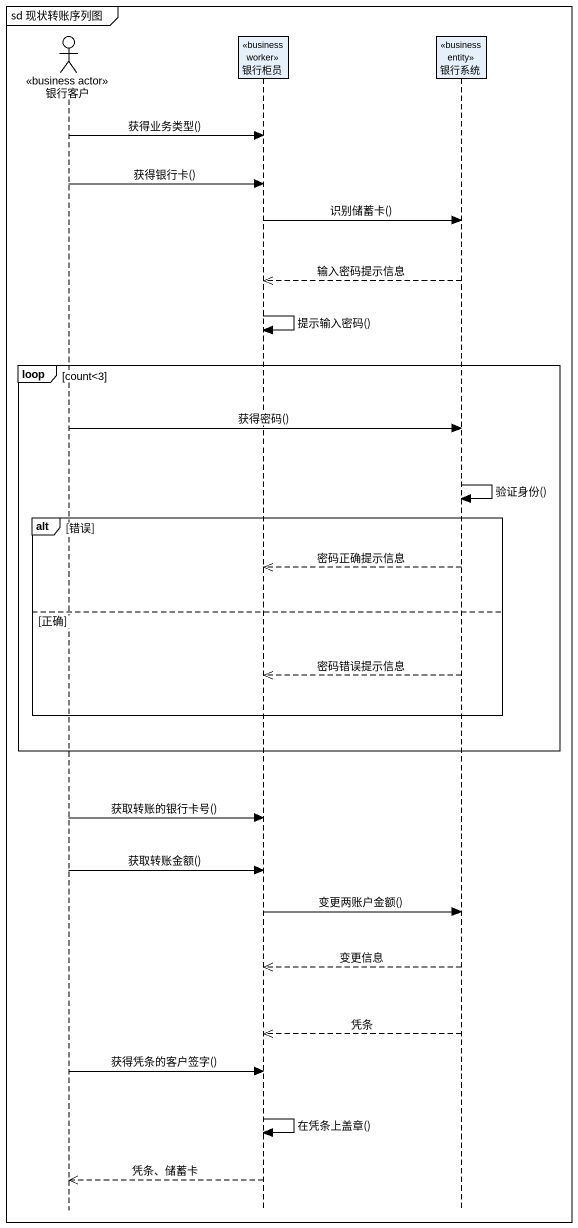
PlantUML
@startuml
mainframe sd 现状转账序列图
hide footbox
actor 银行客户 <<business actor>>
participant 银行柜员 <<business worker>>
participant 银行系统 <<business entity>>

银行客户 -> 银行柜员 : 获得业务类型()
银行客户 -> 银行柜员 : 获得银行卡()
银行柜员 -> 银行系统 : 识别储蓄卡()
银行系统 -->> 银行柜员 : 输入密码提示信息
银行柜员 -> 银行柜员 : 提示输入密码()
loop count<3
  银行客户 -> 银行系统 : 获得密码()
  银行系统 -> 银行系统 : 验证身份()
  alt 错误
    银行系统 -->> 银行柜员 : 密码正确提示信息
  else 正确
    银行系统 -->> 银行柜员 : 密码错误提示信息
  end
end
银行客户 -> 银行柜员 : 获取转账的银行卡号()
银行客户 -> 银行柜员 : 获取转账金额()
银行柜员 -> 银行系统 : 变更两账户金额()
银行系统 -->> 银行柜员 : 变更信息
银行系统 -->> 银行柜员 : 凭条
银行客户 -> 银行柜员 : 获得凭条的客户签字()
银行柜员 -> 银行柜员 : 在凭条上盖章()
银行柜员 -->> 银行客户 : 凭条、储蓄卡
@enduml
